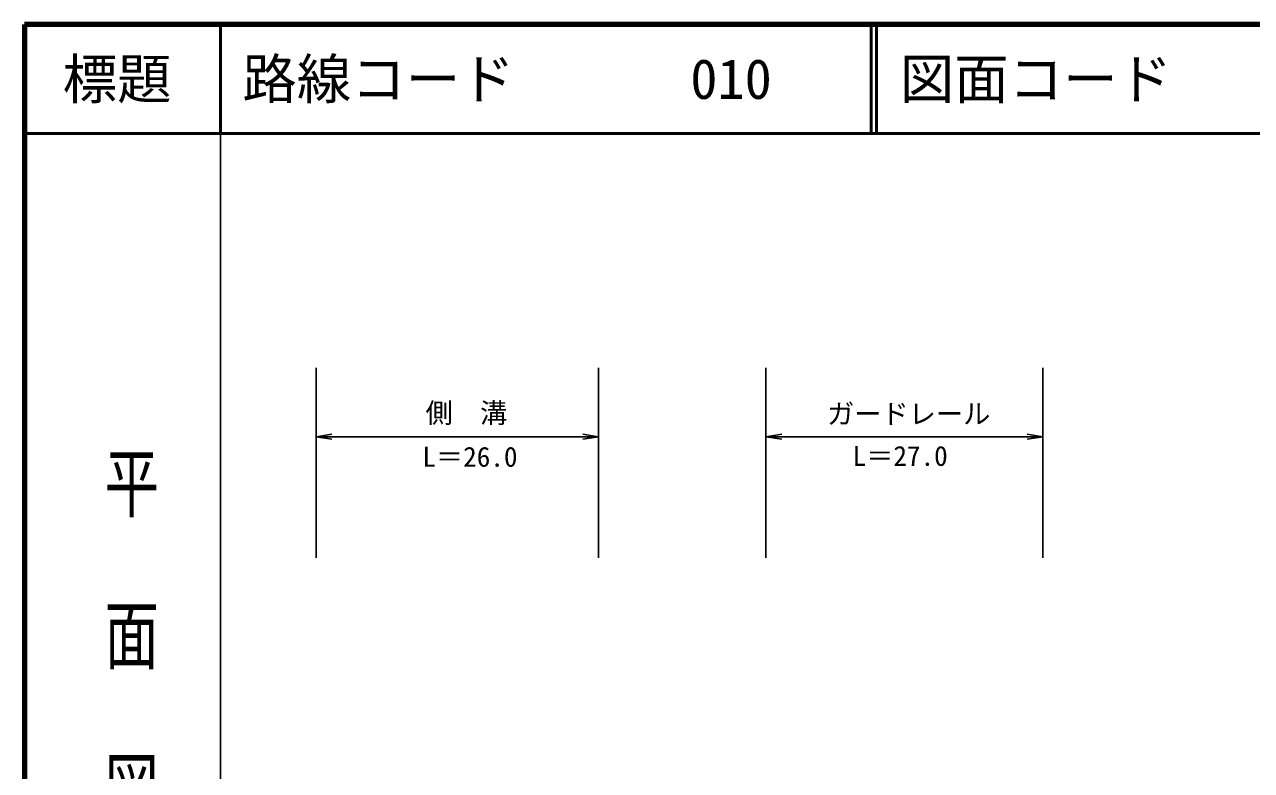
# Model space of a CAD drawing. Units: millimetres, scale not verified. Extents: x 40000 to 680000, y 20000 to 380000.
# Drawn here: x 40000 to 152674, y 311459 to 380000 of the extents above; entities that cross this region are included whole.
import ezdxf
from ezdxf.enums import TextEntityAlignment as Align

# ---------------------------------------------------------------- set-up
doc = ezdxf.new("R2010")
doc.units = ezdxf.units.MM
doc.header["$LTSCALE"] = 1000
for name, color, linetype, lineweight in [('M-BGD', 7, 'Continuous', 25), ('M-TTL', 2, 'Continuous', 140), ('M-TTL-BAND', 7, 'Continuous', 25), ('M-TTL-LINE', 7, 'Continuous', 50), ('M-TTL-TXT', 7, 'Continuous', 13)]:
    doc.layers.add(name, color=color, linetype=linetype, lineweight=lineweight)
doc.styles.add('@ＭＳ ゴシック', font='')
doc.styles.add('ＭＳ ゴシック', font='')
doc.styles.get('@ＭＳ ゴシック').set_extended_font_data('@MS Gothic')
doc.styles.get('ＭＳ ゴシック').set_extended_font_data('MS Gothic')

# ---------------------------------------------------------------- blocks, each defined once
blk = doc.blocks.new('open_arrow')
at = {"color": 0, "linetype": 'Continuous', "lineweight": -2}
blk.add_lwpolyline([(7.5, 1.25), (0, 0), (7.5, -1.25)], dxfattribs=at)

msp = doc.modelspace()

# ---------------------------------------------------------------- linework, layer by layer
at = {"layer": 'M-BGD'}
for p, q in [((66774, 330993), (66774, 348467)), ((92707, 330993), (92707, 348467)), ((108086, 330993), (108086, 348467)), ((133508, 330993), (133508, 348467)), ((92707, 342128), (66774, 342128)), ((133508, 342128), (108086, 342128))]:
    msp.add_line(p, q, dxfattribs=at)
at = {"layer": 'M-TTL'}
for p, q in [((40000, 380000), (40000, 20000)), ((680000, 380000), (40000, 380000))]:
    msp.add_line(p, q, dxfattribs=at)
at = {"layer": 'M-TTL-BAND'}
msp.add_line((58000, 370000), (58000, 20000), dxfattribs=at)
at = {"layer": 'M-TTL-LINE'}
for p, q in [((58000, 380000), (58000, 370000)), ((117750, 380000), (117750, 370000)), ((118250, 380000), (118250, 370000)), ((40000, 370000), (680000, 370000))]:
    msp.add_line(p, q, dxfattribs=at)

# ---------------------------------------------------------------- block references
at = {"layer": 'M-BGD', "xscale": 193, "yscale": 193}
for p in [(66774, 342128), (108086, 342128)]:
    msp.add_blockref('open_arrow', p, dxfattribs=at)
at = {"layer": 'M-BGD', "xscale": 193, "yscale": 193, "rotation": 180}
for p in [(92707, 342128), (133508, 342128)]:
    msp.add_blockref('open_arrow', p, dxfattribs=at)

# ---------------------------------------------------------------- texts
at = {"layer": 'M-BGD', "style": 'ＭＳ ゴシック'}
for s, p in [('側\u3000溝', (76825, 342848)), ('ガードレール', (113693, 342764)), ('L＝26.0', (76536, 338816)), ('L＝27.0', (116044, 338895))]:
    msp.add_text(s, height=1833, dxfattribs=at).set_placement(p, align=Align.BOTTOM_LEFT)
at = {"layer": 'M-TTL-BAND', "style": '@ＭＳ ゴシック', "width": 1.4}
msp.add_text('平  面  図', height=3666, rotation=270, dxfattribs=at).set_placement((49777, 306475), align=Align.MIDDLE_RIGHT)
at = {"layer": 'M-TTL-TXT', "style": 'ＭＳ ゴシック'}
msp.add_text('標題', height=3666, dxfattribs=at).set_placement((48500, 375000), align=Align.MIDDLE_CENTER)
for s, p in [('路線コード', (60000, 375000)), ('010', (101142, 375000)), ('図面コード', (120380, 375000))]:
    msp.add_text(s, height=3666, dxfattribs=at).set_placement(p, align=Align.MIDDLE_LEFT)

doc.saveas('drawing.dxf')
